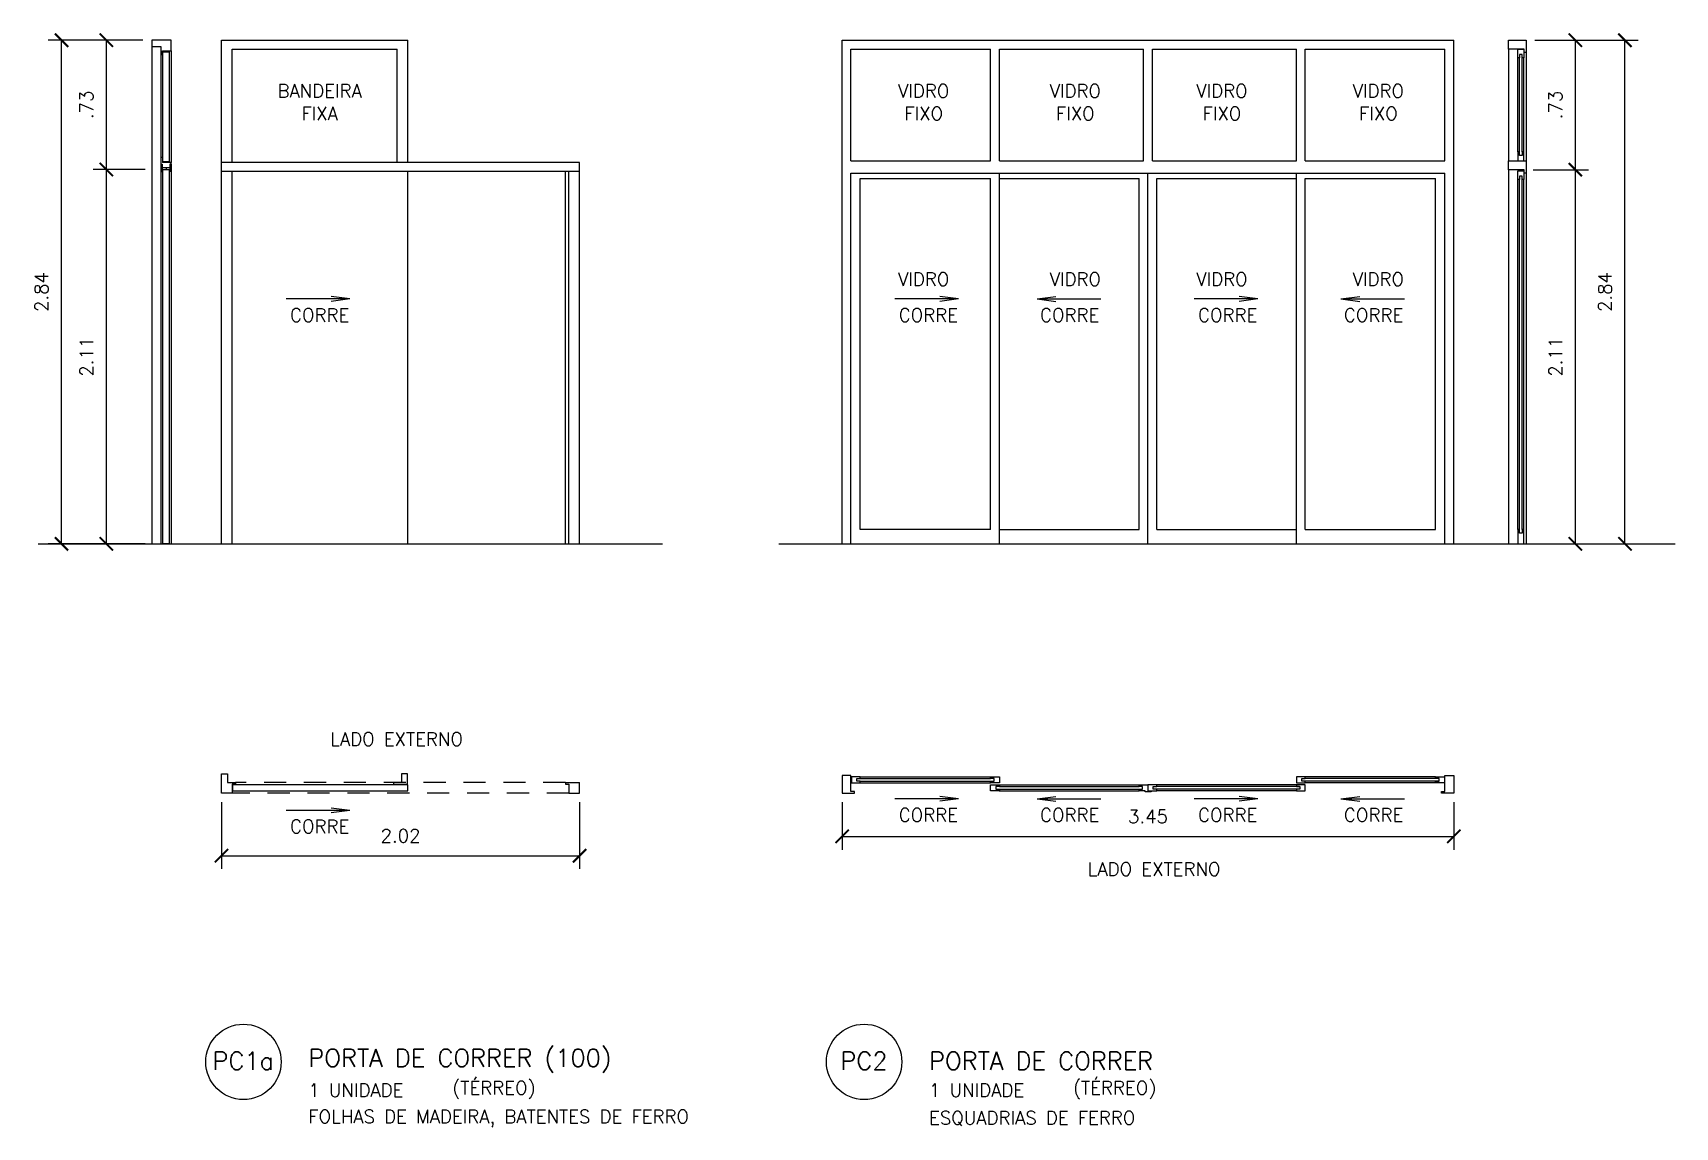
# Model space of a CAD drawing. Header units: millimetres. Extents: x 193 to 586, y 108 to 133.
# Drawn here: x 241.21 to 250.48, y 125.87 to 132.04 of the extents above; entities that cross this region are included whole.
import ezdxf

# ---------------------------------------------------------------- set-up
doc = ezdxf.new("R2010")
doc.units = ezdxf.units.MM
doc.linetypes.add('HIDDEN', pattern=[0.375, 0.25, -0.125])
for name, color, linetype in [('CAIX', 2, 'Continuous'), ('CAIXN', 7, 'Continuous'), ('COTAS', 1, 'Continuous'), ('LVISTA02', 1, 'Continuous'), ('REVEST', 2, 'Continuous')]:
    doc.layers.add(name, color=color, linetype=linetype)
doc.styles.add('100-50', font='romans.shx', dxfattribs={"height": 0.125})
doc.styles.add('60-50', font='romans.shx', dxfattribs={"height": 0.075})
doc.dimstyles.new('50', dxfattribs={"dimtxt": 0.1, "dimasz": 2.5, "dimexe": 1.25, "dimexo": 0.625, "dimgap": 0.075, "dimtad": 1, "dimzin": 0, "dimdsep": 46, "dimtxsty": '60-50', "dimcen": 2.5, "dimclrt": 3, "dimadec": 0, "dimazin": 0, "dimtfac": 1, "dimtmove": 0, "dimatfit": 3, "dimfxl": 1, "dimarcsym": 0})

# ---------------------------------------------------------------- blocks, each defined once
blk = doc.blocks.new('_ARCHTICK')
at = {"color": 0, "linetype": 'ByBlock', "const_width": 0.15}
blk.add_lwpolyline([(-0.5, -0.5), (0.5, 0.5)], dxfattribs=at)
blk = doc.blocks.new('*D36')
at = {"color": 0, "linetype": 'ByBlock'}
for p, q in [((80.8139, 230.4937), (80.8139, 230.1163)), ((82.8343, 230.4937), (82.8343, 230.1163)), ((80.8139, 230.1913), (82.8343, 230.1913))]:
    blk.add_line(p, q, dxfattribs=at)
at = {"layer": 'DEFPOINTS', "color": 0, "linetype": 'ByBlock'}
for p in [(80.8139, 230.5437), (82.8343, 230.5437), (82.8343, 230.1913)]:
    blk.add_point(p, dxfattribs=at)
at = {"color": 0, "linetype": 'ByBlock', "xscale": 0.075, "yscale": 0.075, "zscale": 0.075, "rotation": 180}
blk.add_blockref('_ARCHTICK', (80.8139, 230.1913), dxfattribs=at)
at = {"color": 0, "linetype": 'ByBlock', "xscale": 0.075, "yscale": 0.075, "zscale": 0.075}
blk.add_blockref('_ARCHTICK', (82.8343, 230.1913), dxfattribs=at)
at = {"color": 3, "linetype": 'ByBlock', "insert": (81.8241, 230.3038), "char_height": 0.075, "attachment_point": 5, "style": '60-50'}
blk.add_mtext('2.02', dxfattribs=at)
blk = doc.blocks.new('*D37')
at = {"color": 0, "linetype": 'ByBlock'}
for p, q in [((80.4877, 234.0605), (80.1937, 234.0605)), ((80.2687, 231.9498), (80.2687, 234.0605)), ((80.4877, 231.9498), (80.1937, 231.9498))]:
    blk.add_line(p, q, dxfattribs=at)
at = {"layer": 'DEFPOINTS', "color": 0, "linetype": 'ByBlock'}
for p in [(80.2687, 234.0605), (80.5377, 234.0605), (80.5377, 231.9498)]:
    blk.add_point(p, dxfattribs=at)
at = {"color": 0, "linetype": 'ByBlock', "xscale": 0.075, "yscale": 0.075, "zscale": 0.075}
for p, rotation in [((80.2687, 234.0605), 90), ((80.2687, 231.9498), 270)]:
    blk.add_blockref('_ARCHTICK', p, dxfattribs=dict(at, rotation=rotation))
at = {"color": 3, "linetype": 'ByBlock', "insert": (80.1562, 233.0052), "char_height": 0.075, "attachment_point": 5, "rotation": 90, "style": '60-50'}
blk.add_mtext('2.11', dxfattribs=at)
blk = doc.blocks.new('*D38')
at = {"color": 0, "linetype": 'ByBlock'}
for p, q in [((80.3713, 234.7898), (80.0899, 234.7898)), ((80.1649, 234.0605), (80.1649, 234.7898)), ((80.1149, 234.0605), (80.0899, 234.0605))]:
    blk.add_line(p, q, dxfattribs=at)
at = {"layer": 'DEFPOINTS', "color": 0, "linetype": 'ByBlock'}
for p in [(80.1649, 234.7898), (80.4213, 234.7898), (80.1649, 234.0605)]:
    blk.add_point(p, dxfattribs=at)
at = {"color": 0, "linetype": 'ByBlock', "xscale": 0.075, "yscale": 0.075, "zscale": 0.075}
for p, rotation in [((80.1649, 234.7898), 90), ((80.1649, 234.0605), 270)]:
    blk.add_blockref('_ARCHTICK', p, dxfattribs=dict(at, rotation=rotation))
at = {"color": 3, "linetype": 'ByBlock', "insert": (80.0524, 234.4252), "char_height": 0.075, "attachment_point": 5, "rotation": 90, "style": '60-50'}
blk.add_mtext('.73', dxfattribs=at)
blk = doc.blocks.new('*D39')
at = {"color": 0, "linetype": 'ByBlock'}
for p, q in [((80.1149, 234.7898), (79.837, 234.7898)), ((79.912, 231.9498), (79.912, 234.7898)), ((80.1149, 231.9498), (79.837, 231.9498))]:
    blk.add_line(p, q, dxfattribs=at)
at = {"layer": 'DEFPOINTS', "color": 0, "linetype": 'ByBlock'}
for p in [(79.912, 234.7898), (80.1649, 234.7898), (80.1649, 231.9498)]:
    blk.add_point(p, dxfattribs=at)
at = {"color": 0, "linetype": 'ByBlock', "xscale": 0.075, "yscale": 0.075, "zscale": 0.075}
for p, rotation in [((79.912, 234.7898), 90), ((79.912, 231.9498), 270)]:
    blk.add_blockref('_ARCHTICK', p, dxfattribs=dict(at, rotation=rotation))
at = {"color": 3, "linetype": 'ByBlock', "insert": (79.7995, 233.3698), "char_height": 0.075, "attachment_point": 5, "rotation": 90, "style": '60-50'}
blk.add_mtext('2.84', dxfattribs=at)
blk = doc.blocks.new('*D40')
at = {"color": 0, "linetype": 'ByBlock'}
for p, q in [((84.5978, 230.4937), (84.5978, 230.2252)), ((88.0478, 230.4937), (88.0478, 230.2252)), ((84.5978, 230.3002), (88.0478, 230.3002))]:
    blk.add_line(p, q, dxfattribs=at)
at = {"layer": 'DEFPOINTS', "color": 0, "linetype": 'ByBlock'}
for p in [(84.5978, 230.5437), (88.0478, 230.5437), (88.0478, 230.3002)]:
    blk.add_point(p, dxfattribs=at)
at = {"color": 0, "linetype": 'ByBlock', "xscale": 0.075, "yscale": 0.075, "zscale": 0.075, "rotation": 180}
blk.add_blockref('_ARCHTICK', (84.5978, 230.3002), dxfattribs=at)
at = {"color": 0, "linetype": 'ByBlock', "xscale": 0.075, "yscale": 0.075, "zscale": 0.075}
blk.add_blockref('_ARCHTICK', (88.0478, 230.3002), dxfattribs=at)
at = {"color": 3, "linetype": 'ByBlock', "insert": (86.3228, 230.4127), "char_height": 0.075, "attachment_point": 5, "style": '60-50'}
blk.add_mtext('3.45', dxfattribs=at)
blk = doc.blocks.new('*D41')
at = {"color": 0, "linetype": 'ByBlock'}
for p, q in [((88.4957, 234.0598), (88.8084, 234.0598)), ((88.7334, 231.9498), (88.7334, 234.0598)), ((88.4932, 231.9498), (88.8084, 231.9498))]:
    blk.add_line(p, q, dxfattribs=at)
at = {"layer": 'DEFPOINTS', "color": 0, "linetype": 'ByBlock'}
for p in [(88.4457, 234.0598), (88.7334, 234.0598), (88.4432, 231.9498)]:
    blk.add_point(p, dxfattribs=at)
at = {"color": 0, "linetype": 'ByBlock', "xscale": 0.075, "yscale": 0.075, "zscale": 0.075}
for p, rotation in [((88.7334, 234.0598), 90), ((88.7334, 231.9498), 270)]:
    blk.add_blockref('_ARCHTICK', p, dxfattribs=dict(at, rotation=rotation))
at = {"color": 3, "linetype": 'ByBlock', "insert": (88.6209, 233.0048), "char_height": 0.075, "attachment_point": 5, "rotation": 90, "style": '60-50'}
blk.add_mtext('2.11', dxfattribs=at)
blk = doc.blocks.new('*D42')
at = {"color": 0, "linetype": 'ByBlock'}
for p, q in [((88.5057, 234.7898), (88.8084, 234.7898)), ((88.7334, 234.0598), (88.7334, 234.7898))]:
    blk.add_line(p, q, dxfattribs=at)
at = {"layer": 'DEFPOINTS', "color": 0, "linetype": 'ByBlock'}
for p in [(88.4557, 234.7898), (88.7334, 234.7898), (88.4457, 234.0598)]:
    blk.add_point(p, dxfattribs=at)
at = {"color": 0, "linetype": 'ByBlock', "xscale": 0.075, "yscale": 0.075, "zscale": 0.075}
for p, rotation in [((88.7334, 234.7898), 90), ((88.7334, 234.0598), 270)]:
    blk.add_blockref('_ARCHTICK', p, dxfattribs=dict(at, rotation=rotation))
at = {"color": 3, "linetype": 'ByBlock', "insert": (88.6209, 234.4248), "char_height": 0.075, "attachment_point": 5, "rotation": 90, "style": '60-50'}
blk.add_mtext('.73', dxfattribs=at)
blk = doc.blocks.new('*D43')
at = {"color": 0, "linetype": 'ByBlock'}
for p, q in [((88.7834, 234.7898), (89.0881, 234.7898)), ((89.0131, 231.9498), (89.0131, 234.7898)), ((88.7834, 231.9498), (89.0881, 231.9498))]:
    blk.add_line(p, q, dxfattribs=at)
at = {"layer": 'DEFPOINTS', "color": 0, "linetype": 'ByBlock'}
for p in [(88.7334, 234.7898), (89.0131, 234.7898), (88.7334, 231.9498)]:
    blk.add_point(p, dxfattribs=at)
at = {"color": 0, "linetype": 'ByBlock', "xscale": 0.075, "yscale": 0.075, "zscale": 0.075}
for p, rotation in [((89.0131, 234.7898), 90), ((89.0131, 231.9498), 270)]:
    blk.add_blockref('_ARCHTICK', p, dxfattribs=dict(at, rotation=rotation))
at = {"color": 3, "linetype": 'ByBlock', "insert": (88.9006, 233.3698), "char_height": 0.075, "attachment_point": 5, "rotation": 90, "style": '60-50'}
blk.add_mtext('2.84', dxfattribs=at)

msp = doc.modelspace()

# ---------------------------------------------------------------- linework, layer by layer
at = {"layer": 'CAIX', "color": 1}
for p, q in [((249.5899, 131.3696), (249.5899, 131.8996)), ((249.6249, 131.3696), (249.6249, 131.8996)), ((241.9376, 131.3014), (241.9376, 131.2614)), ((241.9376, 131.3014), (241.9441, 131.3014)), ((241.9376, 131.2614), (241.9441, 131.2614)), ((241.9441, 131.3014), (241.9441, 131.2614)), ((241.9879, 131.3014), (241.9879, 131.2614)), ((241.9944, 131.3014), (241.9879, 131.3014)), ((241.9944, 131.2614), (241.9879, 131.2614)), ((241.9944, 131.3014), (241.9944, 131.2614)), ((249.5899, 129.2396), (249.5899, 131.2137)), ((249.6249, 129.2396), (249.6249, 131.2137)), ((245.8821, 127.846), (246.6171, 127.846)), ((249.1271, 127.846), (248.3921, 127.846)), ((245.8821, 127.811), (246.6171, 127.811)), ((246.6646, 127.801), (247.4546, 127.801)), ((246.6646, 127.766), (247.4546, 127.766)), ((248.3421, 127.801), (247.5546, 127.801)), ((248.3421, 127.766), (247.5546, 127.766)), ((249.1271, 127.811), (248.3921, 127.811))]:
    msp.add_line(p, q, dxfattribs=at)
at = {"layer": 'CAIX'}
for p, q in [((249.5999, 131.3696), (249.5999, 131.8996)), ((249.6149, 131.3696), (249.6149, 131.8996)), ((241.936, 131.3396), (241.936, 131.2596)), ((241.936, 131.3396), (241.946, 131.3396)), ((241.936, 131.2596), (241.946, 131.2596)), ((241.9376, 131.2814), (241.9944, 131.2814)), ((241.946, 131.3396), (241.946, 131.3096)), ((241.996, 131.3096), (241.946, 131.3096)), ((241.946, 131.2596), (241.946, 131.2696)), ((241.966, 131.2814), (241.966, 131.2703)), ((241.986, 131.2596), (241.986, 131.2696)), ((241.996, 131.2596), (241.986, 131.2596)), ((241.996, 131.2596), (241.996, 131.3096)), ((249.5999, 129.2396), (249.5999, 131.2137)), ((249.6149, 129.2396), (249.6149, 131.2137)), ((243.003, 130.5403), (242.8971, 130.5535)), ((243.003, 130.5403), (242.8971, 130.527)), ((246.4365, 130.5403), (246.3305, 130.5535)), ((246.4365, 130.5403), (246.3305, 130.527)), ((246.879, 130.5403), (246.9849, 130.5535)), ((246.879, 130.5403), (246.9849, 130.527)), ((248.1245, 130.5403), (248.0186, 130.5535)), ((248.1245, 130.5403), (248.0186, 130.527)), ((248.5932, 130.5403), (248.6991, 130.5535)), ((248.5932, 130.5403), (248.6991, 130.527)), ((245.7796, 127.8535), (245.7796, 127.7535)), ((245.8821, 127.836), (246.6171, 127.836)), ((249.1446, 127.836), (248.3921, 127.836)), ((249.2296, 127.8535), (249.2296, 127.7535)), ((244.2189, 127.8135), (244.2189, 127.8035)), ((244.2189, 127.8135), (244.2989, 127.8135)), ((244.2189, 127.8035), (244.2389, 127.8035)), ((244.2389, 127.8035), (244.2389, 127.7535)), ((244.2389, 127.7535), (244.2989, 127.7535)), ((244.2989, 127.7535), (244.2989, 127.8135)), ((245.8821, 127.821), (246.6171, 127.821)), ((246.6671, 127.791), (247.4546, 127.791)), ((246.6671, 127.776), (247.4546, 127.776)), ((248.3596, 127.791), (247.5546, 127.791)), ((248.3596, 127.776), (247.5546, 127.776)), ((249.1446, 127.821), (248.3921, 127.821)), ((243.003, 127.6568), (242.8971, 127.67)), ((243.003, 127.6568), (242.8971, 127.6435)), ((246.4365, 127.7213), (246.3305, 127.7345)), ((246.4365, 127.7213), (246.3305, 127.708)), ((246.879, 127.7213), (246.9849, 127.7345)), ((246.879, 127.7213), (246.9849, 127.708)), ((248.1245, 127.7213), (248.0186, 127.7345)), ((248.1245, 127.7213), (248.0186, 127.708)), ((248.5932, 127.7213), (248.6991, 127.7345)), ((248.5932, 127.7213), (248.6991, 127.708))]:
    msp.add_line(p, q, dxfattribs=at)
at = {"layer": 'CAIX', "color": 7}
for p, q in [((243.003, 130.5403), (242.6439, 130.5403)), ((246.4365, 130.5403), (246.0773, 130.5403)), ((246.879, 130.5403), (247.2381, 130.5403)), ((248.1245, 130.5403), (247.7653, 130.5403)), ((248.5932, 130.5403), (248.9524, 130.5403)), ((243.003, 127.6568), (242.6439, 127.6568)), ((246.4365, 127.7213), (246.0773, 127.7213)), ((246.879, 127.7213), (247.2381, 127.7213)), ((248.1245, 127.7213), (247.7653, 127.7213)), ((248.5932, 127.7213), (248.9524, 127.7213))]:
    msp.add_line(p, q, dxfattribs=at)
at = {"layer": 'CAIX', "color": 7, "linetype": 'HIDDEN', "ltscale": 0.5}
for p, q in [((244.2389, 127.7535), (242.3386, 127.7535)), ((244.2189, 127.8135), (242.3586, 127.8135))]:
    msp.add_line(p, q, dxfattribs=at)
at = {"layer": 'CAIX'}
for points in [[(241.886, 131.9996), (241.886, 131.9646), (241.936, 131.9646), (241.936, 131.9196), (241.946, 131.9196), (241.946, 131.9396), (241.996, 131.9396), (241.996, 131.9996), (241.886, 131.9996)], [(242.2786, 127.8635), (242.3136, 127.8635), (242.3136, 127.8135), (242.3586, 127.8135), (242.3586, 127.8035), (242.3386, 127.8035), (242.3386, 127.7535), (242.2786, 127.7535), (242.2786, 127.8635)], [(243.3286, 127.8635), (243.2936, 127.8635), (243.2936, 127.8135), (243.2486, 127.8135), (243.2486, 127.8035), (243.3286, 127.8035), (243.3286, 127.8635)], [(245.7796, 127.7535), (245.8496, 127.7535), (245.8496, 127.7635), (245.8296, 127.7635), (245.8296, 127.8535), (245.7796, 127.8535)], [(249.2296, 127.7535), (249.1596, 127.7535), (249.1596, 127.7635), (249.1796, 127.7635), (249.1796, 127.8535), (249.2296, 127.8535)]]:
    msp.add_lwpolyline(points, dxfattribs=at)
for points in [[(241.9835, 131.3145), (241.9485, 131.3145), (241.9485, 131.9333), (241.9835, 131.9333)], [(249.6374, 131.9996), (249.6374, 131.9296), (249.6274, 131.9296), (249.6274, 131.9496), (249.5374, 131.9496), (249.5374, 131.9996)], [(249.6249, 131.9496), (249.6249, 131.8996), (249.6149, 131.8996), (249.6149, 131.9196), (249.5999, 131.9196), (249.5999, 131.8996), (249.5899, 131.8996), (249.5899, 131.9496)], [(249.6249, 131.3196), (249.6249, 131.3696), (249.6149, 131.3696), (249.6149, 131.3496), (249.5999, 131.3496), (249.5999, 131.3696), (249.5899, 131.3696), (249.5899, 131.3196)], [(241.9835, 129.1596), (241.9485, 129.1596), (241.9485, 131.2703), (241.9835, 131.2703)], [(249.6374, 131.3196), (249.6374, 131.2496), (249.6274, 131.2496), (249.6274, 131.2696), (249.5374, 131.2696), (249.5374, 131.3196)], [(249.6249, 131.2637), (249.6249, 131.2137), (249.6149, 131.2137), (249.6149, 131.2337), (249.5999, 131.2337), (249.5999, 131.2137), (249.5899, 131.2137), (249.5899, 131.2637)], [(249.6249, 129.1596), (249.6249, 129.2396), (249.6149, 129.2396), (249.6149, 129.2196), (249.5999, 129.2196), (249.5999, 129.2396), (249.5899, 129.2396), (249.5899, 129.1596)], [(245.8321, 127.811), (245.8821, 127.811), (245.8821, 127.821), (245.8621, 127.821), (245.8621, 127.836), (245.8821, 127.836), (245.8821, 127.846), (245.8321, 127.846)], [(246.6671, 127.811), (246.6171, 127.811), (246.6171, 127.821), (246.6371, 127.821), (246.6371, 127.836), (246.6171, 127.836), (246.6171, 127.846), (246.6671, 127.846)], [(248.3421, 127.811), (248.3921, 127.811), (248.3921, 127.821), (248.3721, 127.821), (248.3721, 127.836), (248.3921, 127.836), (248.3921, 127.846), (248.3421, 127.846)], [(249.1771, 127.811), (249.1271, 127.811), (249.1271, 127.821), (249.1471, 127.821), (249.1471, 127.836), (249.1271, 127.836), (249.1271, 127.846), (249.1771, 127.846)], [(243.3291, 127.766), (243.3291, 127.801), (242.3409, 127.801), (242.3409, 127.766)], [(246.6171, 127.801), (246.6671, 127.801), (246.6671, 127.791), (246.6471, 127.791), (246.6471, 127.776), (246.6671, 127.776), (246.6671, 127.766), (246.6171, 127.766)], [(247.4546, 127.776), (247.4746, 127.776), (247.4746, 127.791), (247.4546, 127.791), (247.4546, 127.801), (247.5046, 127.801), (247.5046, 127.766), (247.522, 127.766), (247.522, 127.7605), (247.4896, 127.7605), (247.4896, 127.766), (247.4546, 127.766)], [(247.5346, 127.776), (247.5346, 127.791), (247.5546, 127.791), (247.5546, 127.801), (247.5046, 127.801), (247.5046, 127.766), (247.5546, 127.766), (247.5546, 127.776)], [(248.3921, 127.801), (248.3421, 127.801), (248.3421, 127.791), (248.3621, 127.791), (248.3621, 127.776), (248.3421, 127.776), (248.3421, 127.766), (248.3921, 127.766)]]:
    msp.add_lwpolyline(points, close=True, dxfattribs=at)
at = {"layer": 'CAIXN', "color": 8, "ltscale": 0.5}
for centre in [(242.4027, 126.2384), (245.9037, 126.2384)]:
    msp.add_circle(centre, 0.2125, dxfattribs=at)
at = {"layer": 'LVISTA02'}
for p, q in [((241.886, 131.9646), (241.886, 129.1596)), ((241.936, 131.9196), (241.936, 131.3396)), ((241.996, 131.9396), (241.996, 131.3096)), ((242.2786, 129.1596), (242.2786, 131.9996)), ((242.2786, 131.9996), (243.3291, 131.9996)), ((242.3386, 131.3096), (242.3386, 131.9496)), ((242.3386, 131.9496), (243.2691, 131.9496)), ((243.2691, 131.3096), (243.2691, 131.9496)), ((243.3291, 131.3096), (243.3291, 131.9996)), ((245.7796, 129.1596), (245.7796, 131.9996)), ((245.7796, 131.9996), (249.2296, 131.9996)), ((245.8296, 131.3196), (245.8296, 131.9496)), ((245.8296, 131.9496), (246.6171, 131.9496)), ((246.6171, 131.3196), (246.6171, 131.9496)), ((246.6671, 131.3196), (246.6671, 131.9496)), ((246.6671, 131.9496), (247.4796, 131.9496)), ((247.4796, 131.3196), (247.4796, 131.9496)), ((247.5296, 131.3196), (247.5296, 131.9496)), ((247.5296, 131.9496), (248.3421, 131.9496)), ((248.3421, 131.3196), (248.3421, 131.9496)), ((248.3921, 131.3196), (248.3921, 131.9496)), ((248.3921, 131.9496), (249.1796, 131.9496)), ((249.1796, 131.3196), (249.1796, 131.9496)), ((249.2296, 129.1596), (249.2296, 131.9996)), ((249.5374, 131.9496), (249.5374, 131.3196)), ((249.6374, 131.9296), (249.6374, 131.3196)), ((241.936, 131.2596), (241.936, 129.1596)), ((241.996, 131.2596), (241.996, 129.1596)), ((244.2989, 131.3096), (242.2786, 131.3096)), ((244.2989, 131.2596), (242.2786, 131.2596)), ((242.3386, 129.1596), (242.3386, 131.2596)), ((243.3291, 129.1596), (243.3291, 131.2596)), ((244.2189, 129.1596), (244.2189, 131.2596)), ((244.2389, 129.1596), (244.2389, 131.2596)), ((244.2989, 129.1596), (244.2989, 131.3096)), ((245.8296, 131.3196), (246.6171, 131.3196)), ((246.6671, 131.3196), (247.4796, 131.3196)), ((247.5296, 131.3196), (248.3421, 131.3196)), ((248.3921, 131.3196), (249.1796, 131.3196)), ((249.5374, 131.2696), (249.5374, 129.1596)), ((245.8296, 129.1596), (245.8296, 131.2496)), ((245.8296, 131.2496), (249.1796, 131.2496)), ((245.8821, 129.2396), (245.8821, 131.2196)), ((245.8821, 131.2196), (246.6171, 131.2196)), ((246.6171, 129.2396), (246.6171, 131.2196)), ((246.6671, 129.1596), (246.6671, 131.2496)), ((246.6671, 131.2196), (247.4546, 131.2196)), ((247.4546, 129.2396), (247.4546, 131.2196)), ((247.5046, 129.1596), (247.5046, 131.2496)), ((247.5546, 129.2396), (247.5546, 131.2196)), ((247.5546, 131.2196), (248.3421, 131.2196)), ((248.3421, 129.1596), (248.3421, 131.2496)), ((248.3921, 129.2396), (248.3921, 131.2196)), ((248.3921, 131.2196), (249.1271, 131.2196)), ((249.1271, 129.2396), (249.1271, 131.2196)), ((249.1796, 129.1596), (249.1796, 131.2496)), ((249.6374, 131.2496), (249.6374, 129.1596)), ((246.6171, 129.2396), (245.8821, 129.2396)), ((246.6671, 129.2396), (247.4546, 129.2396)), ((247.5546, 129.2396), (248.3421, 129.2396)), ((248.3921, 129.2396), (249.1271, 129.2396))]:
    msp.add_line(p, q, dxfattribs=at)
at = {"layer": 'REVEST'}
for p, q in [((241.2441, 129.1596), (244.7668, 129.1596)), ((245.4225, 129.1596), (250.4781, 129.1596))]:
    msp.add_line(p, q, dxfattribs=at)

# ---------------------------------------------------------------- texts
at = {"layer": 'CAIXN', "ltscale": 0.5, "char_height": 0.075, "style": '60-50'}
for s, insert, attachment_point in [('BANDEIRA', (242.8326, 131.7134), 5), ('VIDRO', (246.2398, 131.7134), 5), ('VIDRO', (247.0947, 131.7134), 5), ('VIDRO', (247.9219, 131.7134), 5), ('VIDRO', (248.8043, 131.7134), 5), ('FIXA', (242.8326, 131.5863), 5), ('FIXO', (246.2398, 131.5863), 5), ('FIXO', (247.0947, 131.5863), 5), ('FIXO', (247.9219, 131.5863), 5), ('FIXO', (248.8043, 131.5863), 5), ('VIDRO', (246.2398, 130.6525), 5), ('VIDRO', (247.0947, 130.6525), 5), ('VIDRO', (247.9219, 130.6525), 5), ('VIDRO', (248.8043, 130.6525), 5), ('CORRE', (242.8326, 130.4498), 5), ('CORRE', (246.266, 130.4498), 5), ('CORRE', (247.063, 130.4498), 5), ('CORRE', (247.9541, 130.4498), 5), ('CORRE', (248.7772, 130.4498), 5), ('LADO EXTERNO', (243.2665, 128.0588), 5), ('CORRE', (246.266, 127.6308), 5), ('CORRE', (247.063, 127.6308), 5), ('CORRE', (247.9541, 127.6308), 5), ('CORRE', (248.7772, 127.6308), 5), ('CORRE', (242.8326, 127.5663), 5), ('LADO EXTERNO', (247.5392, 127.3256), 5), ('1 UNIDADE', (242.7685, 126.0791), 4), ('(TÉRREO)', (243.5813, 126.0791), 4), ('1 UNIDADE', (246.2696, 126.0791), 4), ('(TÉRREO)', (247.0823, 126.0791), 4), ('FOLHAS DE MADEIRA, BATENTES DE FERRO', (242.7685, 125.9192), 4), ('ESQUADRIAS DE FERRO', (246.2696, 125.9192), 4)]:
    msp.add_mtext(s, dxfattribs=dict(at, insert=insert, attachment_point=attachment_point))
at = {"layer": 'CAIXN', "color": 2, "ltscale": 0.5, "char_height": 0.1, "style": '100-50'}
for s, insert, attachment_point in [('PC1a', (242.4016, 126.2441), 5), ('PORTA DE CORRER (100)', (242.7687, 126.2441), 4), ('PC2', (245.9026, 126.2441), 5), ('PORTA DE CORRER', (246.2697, 126.2441), 4)]:
    msp.add_mtext(s, dxfattribs=dict(at, insert=insert, attachment_point=attachment_point))

# ---------------------------------------------------------------- dimensions: what is measured, and where the dimension line sits
at = {"layer": 'COTAS'}
for base, p1, p2, angle, override, picture, middle, set_off in [((241.3767, 131.9996), (241.6295, 129.1596), (241.6295, 131.9996), 270, {"dimasz": 0.075, "dimexe": 0.075, "dimexo": 0.05, "dimzin": 4, "dimblk1": 'ARCHTICK', "dimblk2": 'ARCHTICK', "dimsah": 1, "dimtmove": 2}, '*D39', (241.2642, 130.5796), (161.4647, -102.7902)), ((241.6295, 131.9996), (241.6295, 131.2703), (241.886, 131.9996), 270, {"dimasz": 0.075, "dimexe": 0.075, "dimexo": 0.05, "dimzin": 4, "dimblk1": 'ARCHTICK', "dimblk2": 'ARCHTICK', "dimsah": 1, "dimtmove": 2}, '*D38', (241.517, 131.635), (161.4647, -102.7902)), ((249.9152, 131.9996), (249.6274, 131.2696), (249.6374, 131.9996), 90, {"dimasz": 0.075, "dimexe": 0.075, "dimexo": 0.05, "dimzin": 4, "dimblk1": 'ARCHTICK', "dimblk2": 'ARCHTICK', "dimsah": 1, "dimse1": 1, "dimtmove": 2}, '*D42', (249.8027, 131.6346), (161.1818, -102.7902)), ((250.1948, 131.9996), (249.9152, 129.1596), (249.9152, 131.9996), 90, {"dimasz": 0.075, "dimexe": 0.075, "dimexo": 0.05, "dimzin": 4, "dimblk1": 'ARCHTICK', "dimblk2": 'ARCHTICK', "dimsah": 1, "dimtmove": 2}, '*D43', (250.0823, 130.5796), (161.1818, -102.7902)), ((241.6295, 131.2703), (241.8985, 129.1596), (241.8985, 131.2703), 270, {"dimasz": 0.075, "dimexe": 0.075, "dimexo": 0.05, "dimzin": 4, "dimblk1": 'ARCHTICK', "dimblk2": 'ARCHTICK', "dimsah": 1, "dimtmove": 2}, '*D37', (241.517, 130.215), (161.3608, -102.7902)), ((249.9152, 131.2696), (249.6249, 129.1596), (249.6274, 131.2696), 90, {"dimasz": 0.075, "dimexe": 0.075, "dimexo": 0.05, "dimzin": 4, "dimblk1": 'ARCHTICK', "dimblk2": 'ARCHTICK', "dimsah": 1, "dimtmove": 2}, '*D41', (249.8027, 130.2146), (161.1818, -102.7902))]:
    dim = msp.add_linear_dim(base=base, p1=p1, p2=p2, angle=angle, dimstyle='50', override=override, dxfattribs=at)
    dim.commit()
    dim.dimension.update_dxf_attribs({"geometry": picture, "text_midpoint": middle, "insert": set_off})
for base, p1, p2, picture, middle, set_off in [((244.2989, 127.401), (242.2786, 127.7535), (244.2989, 127.7535), '*D36', (243.2887, 127.5135), (161.4647, -102.7902)), ((249.2296, 127.51), (245.7796, 127.7535), (249.2296, 127.7535), '*D40', (247.5046, 127.6225), (161.1818, -102.7902))]:
    dim = msp.add_linear_dim(base=base, p1=p1, p2=p2, dimstyle='50', override={"dimasz": 0.075, "dimexe": 0.075, "dimexo": 0.05, "dimzin": 4, "dimblk1": 'ARCHTICK', "dimblk2": 'ARCHTICK', "dimsah": 1, "dimtmove": 2}, dxfattribs=at)
    dim.commit()
    dim.dimension.update_dxf_attribs({"geometry": picture, "text_midpoint": middle, "insert": set_off})

doc.saveas('drawing.dxf')
